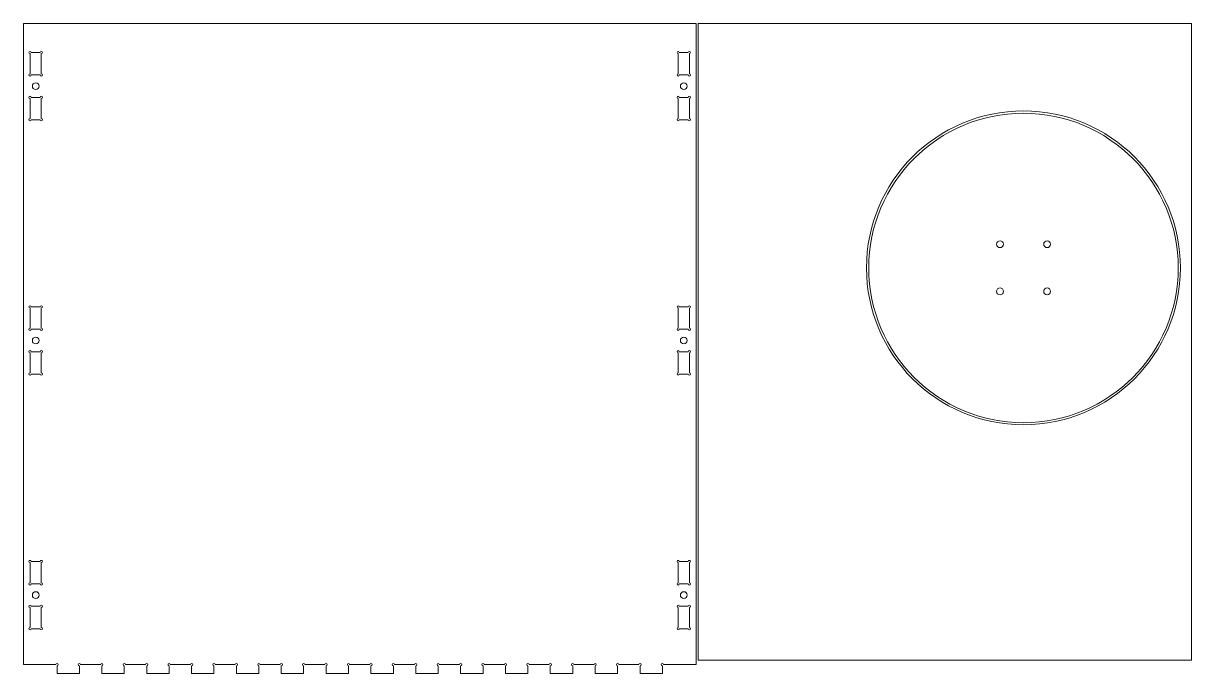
# Model space of a CAD drawing. Header units: inches. Extents: x 1 to 522, y 9 to 299.
import ezdxf

# ---------------------------------------------------------------- set-up
doc = ezdxf.new("R2010")
doc.units = ezdxf.units.IN
doc.header["$MEASUREMENT"] = 0
doc.layers.add('svg2', color=7, linetype='Continuous')

# ---------------------------------------------------------------- blocks, each defined once
blk = doc.blocks.new('block 3')
at = {"layer": 'svg2', "color": 179, "lineweight": 5, "true_color": 0x1f1a17}
blk.add_lwpolyline([(302.04, 299.11), (522.04, 299.11), (522.04, 15.11), (302.04, 15.11), (302.04, 299.11)], dxfattribs=at)
for points, knots in [([(1.04, 299.14), (1.04, 299.14), (301.04, 299.14), (301.04, 299.14), (301.04, 299.14), (301.04, 16.11), (301.04, 16.11), (301.04, 16.11), (301.04, 13.11), (301.04, 13.11), (301.04, 13.11), (291.04, 13.11), (291.04, 13.11), (291.04, 13.11), (290.72, 13.11), (290.72, 13.11), (290.72, 13.11), (286.54, 13.11), (286.54, 13.11), (286.54, 13.38), (286.31, 13.61), (286.04, 13.61), (285.76, 13.61), (285.54, 13.38), (285.54, 13.11), (285.54, 12.83), (285.76, 12.61), (286.04, 12.61), (286.04, 12.61), (286.04, 9.11), (286.04, 9.11), (286.04, 9.11), (276.04, 9.11), (276.04, 9.11), (276.04, 9.11), (276.04, 12.61), (276.04, 12.61), (276.31, 12.61), (276.54, 12.83), (276.54, 13.11), (276.54, 13.38), (276.31, 13.61), (276.04, 13.61), (275.76, 13.61), (275.54, 13.38), (275.54, 13.11), (275.54, 13.11), (271.04, 13.11), (271.04, 13.11), (271.04, 13.11), (270.72, 13.11), (270.72, 13.11), (270.72, 13.11), (266.54, 13.11), (266.54, 13.11), (266.54, 13.38), (266.31, 13.61), (266.04, 13.61), (265.76, 13.61), (265.54, 13.38), (265.54, 13.11), (265.54, 12.83), (265.76, 12.61), (266.04, 12.61), (266.04, 12.61), (266.04, 9.11), (266.04, 9.11), (266.04, 9.11), (256.04, 9.11), (256.04, 9.11), (256.04, 9.11), (256.04, 12.61), (256.04, 12.61), (256.31, 12.61), (256.54, 12.83), (256.54, 13.11), (256.54, 13.38), (256.31, 13.61), (256.04, 13.61), (255.76, 13.61), (255.54, 13.38), (255.54, 13.11), (255.54, 13.11), (251.04, 13.11), (251.04, 13.11), (251.04, 13.11), (250.72, 13.11), (250.72, 13.11), (250.72, 13.11), (246.54, 13.11), (246.54, 13.11), (246.54, 13.38), (246.31, 13.61), (246.04, 13.61), (245.76, 13.61), (245.54, 13.38), (245.54, 13.11), (245.54, 12.83), (245.76, 12.61), (246.04, 12.61), (246.04, 12.61), (246.04, 9.11), (246.04, 9.11), (246.04, 9.11), (236.04, 9.11), (236.04, 9.11), (236.04, 9.11), (236.04, 12.61), (236.04, 12.61), (236.31, 12.61), (236.54, 12.83), (236.54, 13.11), (236.54, 13.38), (236.31, 13.61), (236.04, 13.61), (235.76, 13.61), (235.54, 13.38), (235.54, 13.11), (235.54, 13.11), (231.04, 13.11), (231.04, 13.11), (231.04, 13.11), (230.72, 13.11), (230.72, 13.11), (230.72, 13.11), (226.54, 13.11), (226.54, 13.11), (226.54, 13.38), (226.31, 13.61), (226.04, 13.61), (225.76, 13.61), (225.54, 13.38), (225.54, 13.11), (225.54, 12.83), (225.76, 12.61), (226.04, 12.61), (226.04, 12.61), (226.04, 9.11), (226.04, 9.11), (226.04, 9.11), (216.04, 9.11), (216.04, 9.11), (216.04, 9.11), (216.04, 12.61), (216.04, 12.61), (216.31, 12.61), (216.54, 12.83), (216.54, 13.11), (216.54, 13.38), (216.31, 13.61), (216.04, 13.61), (215.76, 13.61), (215.54, 13.38), (215.54, 13.11), (215.54, 13.11), (211.04, 13.11), (211.04, 13.11), (211.04, 13.11), (210.72, 13.11), (210.72, 13.11), (210.72, 13.11), (206.54, 13.11), (206.54, 13.11), (206.54, 13.38), (206.31, 13.61), (206.04, 13.61), (205.76, 13.61), (205.54, 13.38), (205.54, 13.11), (205.54, 12.83), (205.76, 12.61), (206.04, 12.61), (206.04, 12.61), (206.04, 9.11), (206.04, 9.11), (206.04, 9.11), (196.04, 9.11), (196.04, 9.11), (196.04, 9.11), (196.04, 12.61), (196.04, 12.61), (196.31, 12.61), (196.54, 12.83), (196.54, 13.11), (196.54, 13.38), (196.31, 13.61), (196.04, 13.61), (195.76, 13.61), (195.54, 13.38), (195.54, 13.11), (195.54, 13.11), (191.04, 13.11), (191.04, 13.11), (191.04, 13.11), (190.72, 13.11), (190.72, 13.11), (190.72, 13.11), (186.54, 13.11), (186.54, 13.11), (186.54, 13.38), (186.31, 13.61), (186.04, 13.61), (185.76, 13.61), (185.54, 13.38), (185.54, 13.11), (185.54, 12.83), (185.76, 12.61), (186.04, 12.61), (186.04, 12.61), (186.04, 9.11), (186.04, 9.11), (186.04, 9.11), (176.04, 9.11), (176.04, 9.11), (176.04, 9.11), (176.04, 12.61), (176.04, 12.61), (176.31, 12.61), (176.54, 12.83), (176.54, 13.11), (176.54, 13.38), (176.31, 13.61), (176.04, 13.61), (175.76, 13.61), (175.54, 13.38), (175.54, 13.11), (175.54, 13.11), (171.04, 13.11), (171.04, 13.11), (171.04, 13.11), (170.72, 13.11), (170.72, 13.11), (170.72, 13.11), (166.54, 13.11), (166.54, 13.11), (166.54, 13.38), (166.31, 13.61), (166.04, 13.61), (165.76, 13.61), (165.54, 13.38), (165.54, 13.11), (165.54, 12.83), (165.76, 12.61), (166.04, 12.61), (166.04, 12.61), (166.04, 9.11), (166.04, 9.11), (166.04, 9.11), (156.04, 9.11), (156.04, 9.11), (156.04, 9.11), (156.04, 12.61), (156.04, 12.61), (156.31, 12.61), (156.54, 12.83), (156.54, 13.11), (156.54, 13.38), (156.31, 13.61), (156.04, 13.61), (155.76, 13.61), (155.54, 13.38), (155.54, 13.11), (155.54, 13.11), (151.04, 13.11), (151.04, 13.11), (151.04, 13.11), (150.72, 13.11), (150.72, 13.11), (150.72, 13.11), (146.54, 13.11), (146.54, 13.11), (146.54, 13.38), (146.31, 13.61), (146.04, 13.61), (145.76, 13.61), (145.54, 13.38), (145.54, 13.11), (145.54, 12.83), (145.76, 12.61), (146.04, 12.61), (146.04, 12.61), (146.04, 9.11), (146.04, 9.11), (146.04, 9.11), (136.04, 9.11), (136.04, 9.11), (136.04, 9.11), (136.04, 12.61), (136.04, 12.61), (136.31, 12.61), (136.54, 12.83), (136.54, 13.11), (136.54, 13.38), (136.31, 13.61), (136.04, 13.61), (135.76, 13.61), (135.54, 13.38), (135.54, 13.11), (135.54, 13.11), (131.04, 13.11), (131.04, 13.11), (131.04, 13.11), (130.72, 13.11), (130.72, 13.11), (130.72, 13.11), (126.54, 13.11), (126.54, 13.11), (126.54, 13.38), (126.31, 13.61), (126.04, 13.61), (125.76, 13.61), (125.54, 13.38), (125.54, 13.11), (125.54, 12.83), (125.76, 12.61), (126.04, 12.61), (126.04, 12.61), (126.04, 9.11), (126.04, 9.11), (126.04, 9.11), (116.04, 9.11), (116.04, 9.11), (116.04, 9.11), (116.04, 12.61), (116.04, 12.61), (116.31, 12.61), (116.54, 12.83), (116.54, 13.11), (116.54, 13.38), (116.31, 13.61), (116.04, 13.61), (115.76, 13.61), (115.54, 13.38), (115.54, 13.11), (115.54, 13.11), (111.04, 13.11), (111.04, 13.11), (111.04, 13.11), (110.72, 13.11), (110.72, 13.11), (110.72, 13.11), (106.54, 13.11), (106.54, 13.11), (106.54, 13.38), (106.31, 13.61), (106.04, 13.61), (105.76, 13.61), (105.54, 13.38), (105.54, 13.11), (105.54, 12.83), (105.76, 12.61), (106.04, 12.61), (106.04, 12.61), (106.04, 9.11), (106.04, 9.11), (106.04, 9.11), (96.04, 9.11), (96.04, 9.11), (96.04, 9.11), (96.04, 12.61), (96.04, 12.61), (96.31, 12.61), (96.54, 12.83), (96.54, 13.11), (96.54, 13.38), (96.31, 13.61), (96.04, 13.61), (95.76, 13.61), (95.54, 13.38), (95.54, 13.11), (95.54, 13.11), (91.04, 13.11), (91.04, 13.11), (91.04, 13.11), (90.72, 13.11), (90.72, 13.11), (90.72, 13.11), (86.54, 13.11), (86.54, 13.11), (86.54, 13.38), (86.31, 13.61), (86.04, 13.61), (85.76, 13.61), (85.54, 13.38), (85.54, 13.11), (85.54, 12.83), (85.76, 12.61), (86.04, 12.61), (86.04, 12.61), (86.04, 9.11), (86.04, 9.11), (86.04, 9.11), (76.04, 9.11), (76.04, 9.11), (76.04, 9.11), (76.04, 12.61), (76.04, 12.61), (76.31, 12.61), (76.54, 12.83), (76.54, 13.11), (76.54, 13.38), (76.31, 13.61), (76.04, 13.61), (75.76, 13.61), (75.54, 13.38), (75.54, 13.11), (75.54, 13.11), (71.04, 13.11), (71.04, 13.11), (71.04, 13.11), (70.72, 13.11), (70.72, 13.11), (70.72, 13.11), (66.54, 13.11), (66.54, 13.11), (66.54, 13.38), (66.31, 13.61), (66.04, 13.61), (65.76, 13.61), (65.54, 13.38), (65.54, 13.11), (65.54, 12.83), (65.76, 12.61), (66.04, 12.61), (66.04, 12.61), (66.04, 9.11), (66.04, 9.11), (66.04, 9.11), (56.04, 9.11), (56.04, 9.11), (56.04, 9.11), (56.04, 12.61), (56.04, 12.61), (56.31, 12.61), (56.54, 12.83), (56.54, 13.11), (56.54, 13.38), (56.31, 13.61), (56.04, 13.61), (55.76, 13.61), (55.54, 13.38), (55.54, 13.11), (55.54, 13.11), (51.04, 13.11), (51.04, 13.11), (51.04, 13.11), (50.72, 13.11), (50.72, 13.11), (50.72, 13.11), (46.54, 13.11), (46.54, 13.11), (46.54, 13.38), (46.31, 13.61), (46.04, 13.61), (45.76, 13.61), (45.54, 13.38), (45.54, 13.11), (45.54, 12.83), (45.76, 12.61), (46.04, 12.61), (46.04, 12.61), (46.04, 9.11), (46.04, 9.11), (46.04, 9.11), (36.04, 9.11), (36.04, 9.11), (36.04, 9.11), (36.04, 12.61), (36.04, 12.61), (36.31, 12.61), (36.54, 12.83), (36.54, 13.11), (36.54, 13.38), (36.31, 13.61), (36.04, 13.61), (35.76, 13.61), (35.54, 13.38), (35.54, 13.11), (35.54, 13.11), (31.04, 13.11), (31.04, 13.11), (31.04, 13.11), (30.72, 13.11), (30.72, 13.11), (30.72, 13.11), (26.54, 13.11), (26.54, 13.11), (26.54, 13.38), (26.31, 13.61), (26.04, 13.61), (25.76, 13.61), (25.54, 13.38), (25.54, 13.11), (25.54, 12.83), (25.76, 12.61), (26.04, 12.61), (26.04, 12.61), (26.04, 9.11), (26.04, 9.11), (26.04, 9.11), (16.04, 9.11), (16.04, 9.11), (16.04, 9.11), (16.04, 12.61), (16.04, 12.61), (16.31, 12.61), (16.54, 12.83), (16.54, 13.11), (16.54, 13.38), (16.31, 13.61), (16.04, 13.61), (15.76, 13.61), (15.54, 13.38), (15.54, 13.11), (15.54, 13.11), (11.04, 13.11), (11.04, 13.11), (11.04, 13.11), (1.04, 13.11), (1.04, 13.11), (1.04, 13.11), (1.04, 16.11), (1.04, 16.11), (1.04, 16.11), (1.04, 299.14), (1.04, 299.14), (1.04, 299.14), (1.04, 299.14), (1.04, 299.14)], [0, 0, 0, 0, 1, 1, 1, 2, 2, 2, 3, 3, 3, 4, 4, 4, 5, 5, 5, 6, 6, 6, 7, 7, 7, 8, 8, 8, 9, 9, 9, 10, 10, 10, 11, 11, 11, 12, 12, 12, 13, 13, 13, 14, 14, 14, 15, 15, 15, 16, 16, 16, 17, 17, 17, 18, 18, 18, 19, 19, 19, 20, 20, 20, 21, 21, 21, 22, 22, 22, 23, 23, 23, 24, 24, 24, 25, 25, 25, 26, 26, 26, 27, 27, 27, 28, 28, 28, 29, 29, 29, 30, 30, 30, 31, 31, 31, 32, 32, 32, 33, 33, 33, 34, 34, 34, 35, 35, 35, 36, 36, 36, 37, 37, 37, 38, 38, 38, 39, 39, 39, 40, 40, 40, 41, 41, 41, 42, 42, 42, 43, 43, 43, 44, 44, 44, 45, 45, 45, 46, 46, 46, 47, 47, 47, 48, 48, 48, 49, 49, 49, 50, 50, 50, 51, 51, 51, 52, 52, 52, 53, 53, 53, 54, 54, 54, 55, 55, 55, 56, 56, 56, 57, 57, 57, 58, 58, 58, 59, 59, 59, 60, 60, 60, 61, 61, 61, 62, 62, 62, 63, 63, 63, 64, 64, 64, 65, 65, 65, 66, 66, 66, 67, 67, 67, 68, 68, 68, 69, 69, 69, 70, 70, 70, 71, 71, 71, 72, 72, 72, 73, 73, 73, 74, 74, 74, 75, 75, 75, 76, 76, 76, 77, 77, 77, 78, 78, 78, 79, 79, 79, 80, 80, 80, 81, 81, 81, 82, 82, 82, 83, 83, 83, 84, 84, 84, 85, 85, 85, 86, 86, 86, 87, 87, 87, 88, 88, 88, 89, 89, 89, 90, 90, 90, 91, 91, 91, 92, 92, 92, 93, 93, 93, 94, 94, 94, 95, 95, 95, 96, 96, 96, 97, 97, 97, 98, 98, 98, 99, 99, 99, 100, 100, 100, 101, 101, 101, 102, 102, 102, 103, 103, 103, 104, 104, 104, 105, 105, 105, 106, 106, 106, 107, 107, 107, 108, 108, 108, 109, 109, 109, 110, 110, 110, 111, 111, 111, 112, 112, 112, 113, 113, 113, 114, 114, 114, 115, 115, 115, 116, 116, 116, 117, 117, 117, 118, 118, 118, 119, 119, 119, 120, 120, 120, 121, 121, 121, 122, 122, 122, 123, 123, 123, 124, 124, 124, 125, 125, 125, 126, 126, 126, 127, 127, 127, 128, 128, 128, 129, 129, 129, 130, 130, 130, 131, 131, 131, 132, 132, 132, 133, 133, 133, 134, 134, 134, 135, 135, 135, 136, 136, 136, 137, 137, 137, 138, 138, 138, 139, 139, 139, 140, 140, 140, 141, 141, 141, 142, 142, 142, 143, 143, 143, 144, 144, 144, 145, 145, 145, 146, 146, 146, 147, 147, 147, 148, 148, 148, 149, 149, 149, 150, 150, 150, 151, 151, 151, 152, 152, 152, 153, 153, 153, 154, 154, 154, 155, 155, 155, 156, 156, 156, 157, 157, 157, 158, 158, 158, 159, 159, 159, 160, 160, 160, 161, 161, 161, 162, 162, 162, 163, 163, 163, 164, 164, 164, 165, 165, 165, 166, 166, 166, 167, 167, 167, 168, 168, 168, 169, 169, 169, 170, 170, 170, 171, 171, 171, 172, 172, 172, 173, 173, 173, 174, 174, 174, 175, 175, 175, 176, 176, 176, 176]), ([(3.54, 286.14), (3.54, 286.42), (3.76, 286.64), (4.04, 286.64), (4.31, 286.64), (4.54, 286.42), (4.54, 286.14), (4.54, 286.14), (8.54, 286.14), (8.54, 286.14), (8.54, 286.42), (8.76, 286.64), (9.04, 286.64), (9.31, 286.64), (9.54, 286.42), (9.54, 286.14), (9.54, 285.86), (9.31, 285.64), (9.04, 285.64), (9.04, 285.64), (9.04, 276.64), (9.04, 276.64), (9.31, 276.64), (9.54, 276.42), (9.54, 276.14), (9.54, 275.86), (9.31, 275.64), (9.04, 275.64), (8.76, 275.64), (8.54, 275.86), (8.54, 276.14), (8.54, 276.14), (4.54, 276.14), (4.54, 276.14), (4.54, 275.86), (4.31, 275.64), (4.04, 275.64), (3.76, 275.64), (3.54, 275.86), (3.54, 276.14), (3.54, 276.42), (3.76, 276.64), (4.04, 276.64), (4.04, 276.64), (4.04, 285.64), (4.04, 285.64), (3.76, 285.64), (3.54, 285.86), (3.54, 286.14)], [0, 0, 0, 0, 1, 1, 1, 2, 2, 2, 3, 3, 3, 4, 4, 4, 5, 5, 5, 6, 6, 6, 7, 7, 7, 8, 8, 8, 9, 9, 9, 10, 10, 10, 11, 11, 11, 12, 12, 12, 13, 13, 13, 14, 14, 14, 15, 15, 15, 16, 16, 16, 16]), ([(292.54, 286.14), (292.54, 286.42), (292.76, 286.64), (293.04, 286.64), (293.31, 286.64), (293.54, 286.42), (293.54, 286.14), (293.54, 286.14), (297.54, 286.14), (297.54, 286.14), (297.54, 286.42), (297.76, 286.64), (298.04, 286.64), (298.31, 286.64), (298.54, 286.42), (298.54, 286.14), (298.54, 285.86), (298.31, 285.64), (298.04, 285.64), (298.04, 285.64), (298.04, 276.64), (298.04, 276.64), (298.31, 276.64), (298.54, 276.42), (298.54, 276.14), (298.54, 275.86), (298.31, 275.64), (298.04, 275.64), (297.76, 275.64), (297.54, 275.86), (297.54, 276.14), (297.54, 276.14), (293.54, 276.14), (293.54, 276.14), (293.54, 275.86), (293.31, 275.64), (293.04, 275.64), (292.76, 275.64), (292.54, 275.86), (292.54, 276.14), (292.54, 276.42), (292.76, 276.64), (293.04, 276.64), (293.04, 276.64), (293.04, 285.64), (293.04, 285.64), (292.76, 285.64), (292.54, 285.86), (292.54, 286.14)], [0, 0, 0, 0, 1, 1, 1, 2, 2, 2, 3, 3, 3, 4, 4, 4, 5, 5, 5, 6, 6, 6, 7, 7, 7, 8, 8, 8, 9, 9, 9, 10, 10, 10, 11, 11, 11, 12, 12, 12, 13, 13, 13, 14, 14, 14, 15, 15, 15, 16, 16, 16, 16]), ([(8.04, 271.14), (8.04, 270.31), (7.37, 269.64), (6.54, 269.64), (5.71, 269.64), (5.04, 270.31), (5.04, 271.14), (5.04, 271.97), (5.71, 272.64), (6.54, 272.64), (7.37, 272.64), (8.04, 271.97), (8.04, 271.14)], [0, 0, 0, 0, 1, 1, 1, 2, 2, 2, 3, 3, 3, 4, 4, 4, 4]), ([(297.04, 271.14), (297.04, 270.31), (296.37, 269.64), (295.54, 269.64), (294.71, 269.64), (294.04, 270.31), (294.04, 271.14), (294.04, 271.97), (294.71, 272.64), (295.54, 272.64), (296.37, 272.64), (297.04, 271.97), (297.04, 271.14)], [0, 0, 0, 0, 1, 1, 1, 2, 2, 2, 3, 3, 3, 4, 4, 4, 4]), ([(3.54, 266.14), (3.54, 266.42), (3.76, 266.64), (4.04, 266.64), (4.31, 266.64), (4.54, 266.42), (4.54, 266.14), (4.54, 266.14), (8.54, 266.14), (8.54, 266.14), (8.54, 266.42), (8.76, 266.64), (9.04, 266.64), (9.31, 266.64), (9.54, 266.42), (9.54, 266.14), (9.54, 265.86), (9.31, 265.64), (9.04, 265.64), (9.04, 265.64), (9.04, 256.64), (9.04, 256.64), (9.31, 256.64), (9.54, 256.42), (9.54, 256.14), (9.54, 255.86), (9.31, 255.64), (9.04, 255.64), (8.76, 255.64), (8.54, 255.86), (8.54, 256.14), (8.54, 256.14), (4.54, 256.14), (4.54, 256.14), (4.54, 255.86), (4.31, 255.64), (4.04, 255.64), (3.76, 255.64), (3.54, 255.86), (3.54, 256.14), (3.54, 256.42), (3.76, 256.64), (4.04, 256.64), (4.04, 256.64), (4.04, 265.64), (4.04, 265.64), (3.76, 265.64), (3.54, 265.86), (3.54, 266.14)], [0, 0, 0, 0, 1, 1, 1, 2, 2, 2, 3, 3, 3, 4, 4, 4, 5, 5, 5, 6, 6, 6, 7, 7, 7, 8, 8, 8, 9, 9, 9, 10, 10, 10, 11, 11, 11, 12, 12, 12, 13, 13, 13, 14, 14, 14, 15, 15, 15, 16, 16, 16, 16]), ([(292.54, 266.14), (292.54, 266.42), (292.76, 266.64), (293.04, 266.64), (293.31, 266.64), (293.54, 266.42), (293.54, 266.14), (293.54, 266.14), (297.54, 266.14), (297.54, 266.14), (297.54, 266.42), (297.76, 266.64), (298.04, 266.64), (298.31, 266.64), (298.54, 266.42), (298.54, 266.14), (298.54, 265.86), (298.31, 265.64), (298.04, 265.64), (298.04, 265.64), (298.04, 256.64), (298.04, 256.64), (298.31, 256.64), (298.54, 256.42), (298.54, 256.14), (298.54, 255.86), (298.31, 255.64), (298.04, 255.64), (297.76, 255.64), (297.54, 255.86), (297.54, 256.14), (297.54, 256.14), (293.54, 256.14), (293.54, 256.14), (293.54, 255.86), (293.31, 255.64), (293.04, 255.64), (292.76, 255.64), (292.54, 255.86), (292.54, 256.14), (292.54, 256.42), (292.76, 256.64), (293.04, 256.64), (293.04, 256.64), (293.04, 265.64), (293.04, 265.64), (292.76, 265.64), (292.54, 265.86), (292.54, 266.14)], [0, 0, 0, 0, 1, 1, 1, 2, 2, 2, 3, 3, 3, 4, 4, 4, 5, 5, 5, 6, 6, 6, 7, 7, 7, 8, 8, 8, 9, 9, 9, 10, 10, 10, 11, 11, 11, 12, 12, 12, 13, 13, 13, 14, 14, 14, 15, 15, 15, 16, 16, 16, 16]), ([(447.04, 260.11), (485.7, 260.11), (517.04, 228.77), (517.04, 190.11), (517.04, 151.45), (485.7, 120.11), (447.04, 120.11), (408.38, 120.11), (377.04, 151.45), (377.04, 190.11), (377.04, 228.77), (408.38, 260.11), (447.04, 260.11)], [0, 0, 0, 0, 1, 1, 1, 2, 2, 2, 3, 3, 3, 4, 4, 4, 4]), ([(447.05, 259.04), (485.15, 259.04), (516.05, 228.15), (516.05, 190.04), (516.05, 151.94), (485.15, 121.04), (447.05, 121.04), (408.94, 121.04), (378.05, 151.94), (378.05, 190.04), (378.05, 228.15), (408.94, 259.04), (447.05, 259.04)], [0, 0, 0, 0, 1, 1, 1, 2, 2, 2, 3, 3, 3, 4, 4, 4, 4]), ([(436.58, 202.11), (437.41, 202.11), (438.08, 201.43), (438.08, 200.61), (438.08, 199.78), (437.41, 199.11), (436.58, 199.11), (435.75, 199.11), (435.08, 199.78), (435.08, 200.61), (435.08, 201.43), (435.75, 202.11), (436.58, 202.11)], [0, 0, 0, 0, 1, 1, 1, 2, 2, 2, 3, 3, 3, 4, 4, 4, 4]), ([(457.58, 202.11), (458.41, 202.11), (459.08, 201.43), (459.08, 200.61), (459.08, 199.78), (458.41, 199.11), (457.58, 199.11), (456.75, 199.11), (456.08, 199.78), (456.08, 200.61), (456.08, 201.43), (456.75, 202.11), (457.58, 202.11)], [0, 0, 0, 0, 1, 1, 1, 2, 2, 2, 3, 3, 3, 4, 4, 4, 4]), ([(436.58, 181.11), (437.41, 181.11), (438.08, 180.43), (438.08, 179.61), (438.08, 178.78), (437.41, 178.11), (436.58, 178.11), (435.75, 178.11), (435.08, 178.78), (435.08, 179.61), (435.08, 180.43), (435.75, 181.11), (436.58, 181.11)], [0, 0, 0, 0, 1, 1, 1, 2, 2, 2, 3, 3, 3, 4, 4, 4, 4]), ([(457.58, 181.11), (458.41, 181.11), (459.08, 180.43), (459.08, 179.61), (459.08, 178.78), (458.41, 178.11), (457.58, 178.11), (456.75, 178.11), (456.08, 178.78), (456.08, 179.61), (456.08, 180.43), (456.75, 181.11), (457.58, 181.11)], [0, 0, 0, 0, 1, 1, 1, 2, 2, 2, 3, 3, 3, 4, 4, 4, 4]), ([(3.54, 172.7), (3.54, 172.98), (3.76, 173.2), (4.04, 173.2), (4.31, 173.2), (4.54, 172.98), (4.54, 172.7), (4.54, 172.7), (8.54, 172.7), (8.54, 172.7), (8.54, 172.98), (8.76, 173.2), (9.04, 173.2), (9.31, 173.2), (9.54, 172.98), (9.54, 172.7), (9.54, 172.43), (9.31, 172.2), (9.04, 172.2), (9.04, 172.2), (9.04, 163.2), (9.04, 163.2), (9.31, 163.2), (9.54, 162.98), (9.54, 162.7), (9.54, 162.43), (9.31, 162.2), (9.04, 162.2), (8.76, 162.2), (8.54, 162.43), (8.54, 162.7), (8.54, 162.7), (4.54, 162.7), (4.54, 162.7), (4.54, 162.43), (4.31, 162.2), (4.04, 162.2), (3.76, 162.2), (3.54, 162.43), (3.54, 162.7), (3.54, 162.98), (3.76, 163.2), (4.04, 163.2), (4.04, 163.2), (4.04, 172.2), (4.04, 172.2), (3.76, 172.2), (3.54, 172.43), (3.54, 172.7)], [0, 0, 0, 0, 1, 1, 1, 2, 2, 2, 3, 3, 3, 4, 4, 4, 5, 5, 5, 6, 6, 6, 7, 7, 7, 8, 8, 8, 9, 9, 9, 10, 10, 10, 11, 11, 11, 12, 12, 12, 13, 13, 13, 14, 14, 14, 15, 15, 15, 16, 16, 16, 16]), ([(292.54, 172.7), (292.54, 172.98), (292.76, 173.2), (293.04, 173.2), (293.31, 173.2), (293.54, 172.98), (293.54, 172.7), (293.54, 172.7), (297.54, 172.7), (297.54, 172.7), (297.54, 172.98), (297.76, 173.2), (298.04, 173.2), (298.31, 173.2), (298.54, 172.98), (298.54, 172.7), (298.54, 172.43), (298.31, 172.2), (298.04, 172.2), (298.04, 172.2), (298.04, 163.2), (298.04, 163.2), (298.31, 163.2), (298.54, 162.98), (298.54, 162.7), (298.54, 162.43), (298.31, 162.2), (298.04, 162.2), (297.76, 162.2), (297.54, 162.43), (297.54, 162.7), (297.54, 162.7), (293.54, 162.7), (293.54, 162.7), (293.54, 162.43), (293.31, 162.2), (293.04, 162.2), (292.76, 162.2), (292.54, 162.43), (292.54, 162.7), (292.54, 162.98), (292.76, 163.2), (293.04, 163.2), (293.04, 163.2), (293.04, 172.2), (293.04, 172.2), (292.76, 172.2), (292.54, 172.43), (292.54, 172.7)], [0, 0, 0, 0, 1, 1, 1, 2, 2, 2, 3, 3, 3, 4, 4, 4, 5, 5, 5, 6, 6, 6, 7, 7, 7, 8, 8, 8, 9, 9, 9, 10, 10, 10, 11, 11, 11, 12, 12, 12, 13, 13, 13, 14, 14, 14, 15, 15, 15, 16, 16, 16, 16]), ([(8.04, 157.7), (8.04, 156.88), (7.37, 156.2), (6.54, 156.2), (5.71, 156.2), (5.04, 156.88), (5.04, 157.7), (5.04, 158.53), (5.71, 159.2), (6.54, 159.2), (7.37, 159.2), (8.04, 158.53), (8.04, 157.7)], [0, 0, 0, 0, 1, 1, 1, 2, 2, 2, 3, 3, 3, 4, 4, 4, 4]), ([(297.04, 157.7), (297.04, 156.88), (296.37, 156.2), (295.54, 156.2), (294.71, 156.2), (294.04, 156.88), (294.04, 157.7), (294.04, 158.53), (294.71, 159.2), (295.54, 159.2), (296.37, 159.2), (297.04, 158.53), (297.04, 157.7)], [0, 0, 0, 0, 1, 1, 1, 2, 2, 2, 3, 3, 3, 4, 4, 4, 4]), ([(3.54, 152.7), (3.54, 152.98), (3.76, 153.2), (4.04, 153.2), (4.31, 153.2), (4.54, 152.98), (4.54, 152.7), (4.54, 152.7), (8.54, 152.7), (8.54, 152.7), (8.54, 152.98), (8.76, 153.2), (9.04, 153.2), (9.31, 153.2), (9.54, 152.98), (9.54, 152.7), (9.54, 152.43), (9.31, 152.2), (9.04, 152.2), (9.04, 152.2), (9.04, 143.2), (9.04, 143.2), (9.31, 143.2), (9.54, 142.98), (9.54, 142.7), (9.54, 142.43), (9.31, 142.2), (9.04, 142.2), (8.76, 142.2), (8.54, 142.43), (8.54, 142.7), (8.54, 142.7), (4.54, 142.7), (4.54, 142.7), (4.54, 142.43), (4.31, 142.2), (4.04, 142.2), (3.76, 142.2), (3.54, 142.43), (3.54, 142.7), (3.54, 142.98), (3.76, 143.2), (4.04, 143.2), (4.04, 143.2), (4.04, 152.2), (4.04, 152.2), (3.76, 152.2), (3.54, 152.43), (3.54, 152.7)], [0, 0, 0, 0, 1, 1, 1, 2, 2, 2, 3, 3, 3, 4, 4, 4, 5, 5, 5, 6, 6, 6, 7, 7, 7, 8, 8, 8, 9, 9, 9, 10, 10, 10, 11, 11, 11, 12, 12, 12, 13, 13, 13, 14, 14, 14, 15, 15, 15, 16, 16, 16, 16]), ([(292.54, 152.7), (292.54, 152.98), (292.76, 153.2), (293.04, 153.2), (293.31, 153.2), (293.54, 152.98), (293.54, 152.7), (293.54, 152.7), (297.54, 152.7), (297.54, 152.7), (297.54, 152.98), (297.76, 153.2), (298.04, 153.2), (298.31, 153.2), (298.54, 152.98), (298.54, 152.7), (298.54, 152.43), (298.31, 152.2), (298.04, 152.2), (298.04, 152.2), (298.04, 143.2), (298.04, 143.2), (298.31, 143.2), (298.54, 142.98), (298.54, 142.7), (298.54, 142.43), (298.31, 142.2), (298.04, 142.2), (297.76, 142.2), (297.54, 142.43), (297.54, 142.7), (297.54, 142.7), (293.54, 142.7), (293.54, 142.7), (293.54, 142.43), (293.31, 142.2), (293.04, 142.2), (292.76, 142.2), (292.54, 142.43), (292.54, 142.7), (292.54, 142.98), (292.76, 143.2), (293.04, 143.2), (293.04, 143.2), (293.04, 152.2), (293.04, 152.2), (292.76, 152.2), (292.54, 152.43), (292.54, 152.7)], [0, 0, 0, 0, 1, 1, 1, 2, 2, 2, 3, 3, 3, 4, 4, 4, 5, 5, 5, 6, 6, 6, 7, 7, 7, 8, 8, 8, 9, 9, 9, 10, 10, 10, 11, 11, 11, 12, 12, 12, 13, 13, 13, 14, 14, 14, 15, 15, 15, 16, 16, 16, 16]), ([(3.54, 59.14), (3.54, 59.42), (3.76, 59.64), (4.04, 59.64), (4.31, 59.64), (4.54, 59.42), (4.54, 59.14), (4.54, 59.14), (8.54, 59.14), (8.54, 59.14), (8.54, 59.42), (8.76, 59.64), (9.04, 59.64), (9.31, 59.64), (9.54, 59.42), (9.54, 59.14), (9.54, 58.86), (9.31, 58.64), (9.04, 58.64), (9.04, 58.64), (9.04, 49.64), (9.04, 49.64), (9.31, 49.64), (9.54, 49.42), (9.54, 49.14), (9.54, 48.86), (9.31, 48.64), (9.04, 48.64), (8.76, 48.64), (8.54, 48.86), (8.54, 49.14), (8.54, 49.14), (4.54, 49.14), (4.54, 49.14), (4.54, 48.86), (4.31, 48.64), (4.04, 48.64), (3.76, 48.64), (3.54, 48.86), (3.54, 49.14), (3.54, 49.42), (3.76, 49.64), (4.04, 49.64), (4.04, 49.64), (4.04, 58.64), (4.04, 58.64), (3.76, 58.64), (3.54, 58.86), (3.54, 59.14)], [0, 0, 0, 0, 1, 1, 1, 2, 2, 2, 3, 3, 3, 4, 4, 4, 5, 5, 5, 6, 6, 6, 7, 7, 7, 8, 8, 8, 9, 9, 9, 10, 10, 10, 11, 11, 11, 12, 12, 12, 13, 13, 13, 14, 14, 14, 15, 15, 15, 16, 16, 16, 16]), ([(292.54, 59.14), (292.54, 59.42), (292.76, 59.64), (293.04, 59.64), (293.31, 59.64), (293.54, 59.42), (293.54, 59.14), (293.54, 59.14), (297.54, 59.14), (297.54, 59.14), (297.54, 59.42), (297.76, 59.64), (298.04, 59.64), (298.31, 59.64), (298.54, 59.42), (298.54, 59.14), (298.54, 58.86), (298.31, 58.64), (298.04, 58.64), (298.04, 58.64), (298.04, 49.64), (298.04, 49.64), (298.31, 49.64), (298.54, 49.42), (298.54, 49.14), (298.54, 48.86), (298.31, 48.64), (298.04, 48.64), (297.76, 48.64), (297.54, 48.86), (297.54, 49.14), (297.54, 49.14), (293.54, 49.14), (293.54, 49.14), (293.54, 48.86), (293.31, 48.64), (293.04, 48.64), (292.76, 48.64), (292.54, 48.86), (292.54, 49.14), (292.54, 49.42), (292.76, 49.64), (293.04, 49.64), (293.04, 49.64), (293.04, 58.64), (293.04, 58.64), (292.76, 58.64), (292.54, 58.86), (292.54, 59.14)], [0, 0, 0, 0, 1, 1, 1, 2, 2, 2, 3, 3, 3, 4, 4, 4, 5, 5, 5, 6, 6, 6, 7, 7, 7, 8, 8, 8, 9, 9, 9, 10, 10, 10, 11, 11, 11, 12, 12, 12, 13, 13, 13, 14, 14, 14, 15, 15, 15, 16, 16, 16, 16]), ([(8.04, 44.14), (8.04, 43.31), (7.37, 42.64), (6.54, 42.64), (5.71, 42.64), (5.04, 43.31), (5.04, 44.14), (5.04, 44.97), (5.71, 45.64), (6.54, 45.64), (7.37, 45.64), (8.04, 44.97), (8.04, 44.14)], [0, 0, 0, 0, 1, 1, 1, 2, 2, 2, 3, 3, 3, 4, 4, 4, 4]), ([(297.04, 44.14), (297.04, 43.31), (296.37, 42.64), (295.54, 42.64), (294.71, 42.64), (294.04, 43.31), (294.04, 44.14), (294.04, 44.97), (294.71, 45.64), (295.54, 45.64), (296.37, 45.64), (297.04, 44.97), (297.04, 44.14)], [0, 0, 0, 0, 1, 1, 1, 2, 2, 2, 3, 3, 3, 4, 4, 4, 4]), ([(3.54, 39.14), (3.54, 39.42), (3.76, 39.64), (4.04, 39.64), (4.31, 39.64), (4.54, 39.42), (4.54, 39.14), (4.54, 39.14), (8.54, 39.14), (8.54, 39.14), (8.54, 39.42), (8.76, 39.64), (9.04, 39.64), (9.31, 39.64), (9.54, 39.42), (9.54, 39.14), (9.54, 38.86), (9.31, 38.64), (9.04, 38.64), (9.04, 38.64), (9.04, 29.64), (9.04, 29.64), (9.31, 29.64), (9.54, 29.42), (9.54, 29.14), (9.54, 28.86), (9.31, 28.64), (9.04, 28.64), (8.76, 28.64), (8.54, 28.86), (8.54, 29.14), (8.54, 29.14), (4.54, 29.14), (4.54, 29.14), (4.54, 28.86), (4.31, 28.64), (4.04, 28.64), (3.76, 28.64), (3.54, 28.86), (3.54, 29.14), (3.54, 29.42), (3.76, 29.64), (4.04, 29.64), (4.04, 29.64), (4.04, 38.64), (4.04, 38.64), (3.76, 38.64), (3.54, 38.86), (3.54, 39.14)], [0, 0, 0, 0, 1, 1, 1, 2, 2, 2, 3, 3, 3, 4, 4, 4, 5, 5, 5, 6, 6, 6, 7, 7, 7, 8, 8, 8, 9, 9, 9, 10, 10, 10, 11, 11, 11, 12, 12, 12, 13, 13, 13, 14, 14, 14, 15, 15, 15, 16, 16, 16, 16]), ([(292.54, 39.14), (292.54, 39.42), (292.76, 39.64), (293.04, 39.64), (293.31, 39.64), (293.54, 39.42), (293.54, 39.14), (293.54, 39.14), (297.54, 39.14), (297.54, 39.14), (297.54, 39.42), (297.76, 39.64), (298.04, 39.64), (298.31, 39.64), (298.54, 39.42), (298.54, 39.14), (298.54, 38.86), (298.31, 38.64), (298.04, 38.64), (298.04, 38.64), (298.04, 29.64), (298.04, 29.64), (298.31, 29.64), (298.54, 29.42), (298.54, 29.14), (298.54, 28.86), (298.31, 28.64), (298.04, 28.64), (297.76, 28.64), (297.54, 28.86), (297.54, 29.14), (297.54, 29.14), (293.54, 29.14), (293.54, 29.14), (293.54, 28.86), (293.31, 28.64), (293.04, 28.64), (292.76, 28.64), (292.54, 28.86), (292.54, 29.14), (292.54, 29.42), (292.76, 29.64), (293.04, 29.64), (293.04, 29.64), (293.04, 38.64), (293.04, 38.64), (292.76, 38.64), (292.54, 38.86), (292.54, 39.14)], [0, 0, 0, 0, 1, 1, 1, 2, 2, 2, 3, 3, 3, 4, 4, 4, 5, 5, 5, 6, 6, 6, 7, 7, 7, 8, 8, 8, 9, 9, 9, 10, 10, 10, 11, 11, 11, 12, 12, 12, 13, 13, 13, 14, 14, 14, 15, 15, 15, 16, 16, 16, 16])]:
    blk.add_open_spline(points, degree=3, knots=knots, dxfattribs=at)

msp = doc.modelspace()

# ---------------------------------------------------------------- block references
at = {"layer": 'svg2'}
msp.add_blockref('block 3', (0, 0), dxfattribs=at)

doc.saveas('drawing.dxf')
